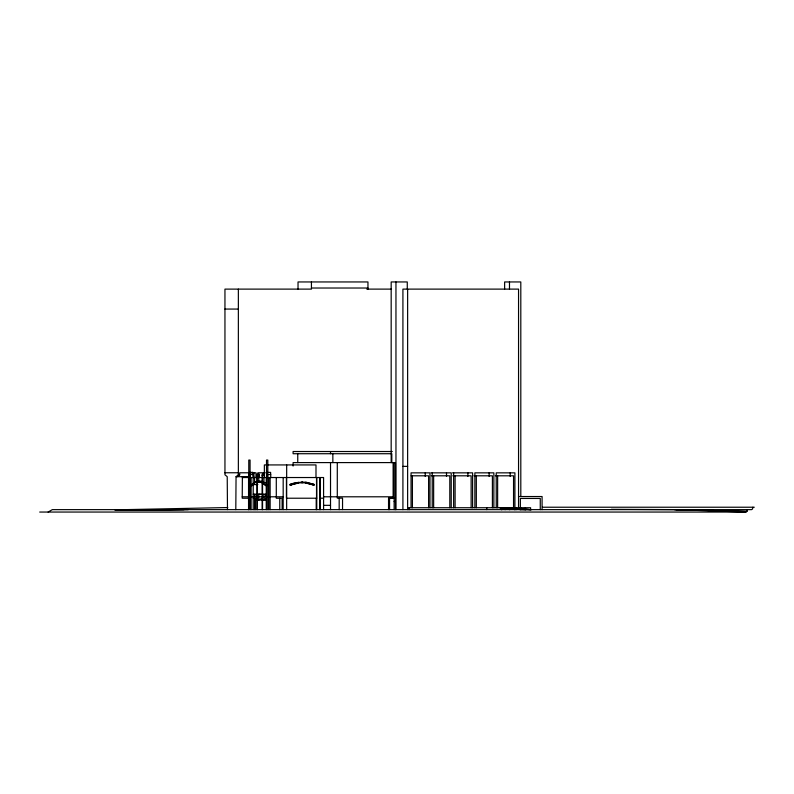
<?xml version="1.0" encoding="UTF-8"?>
<svg xmlns="http://www.w3.org/2000/svg" width="794" height="794" viewBox="0 0 794 794"><rect width="100%" height="100%" fill="white"/><g stroke="black" fill="none" stroke-linecap="round" stroke-linejoin="round"><path stroke-width="1.19" d="M235.798 509.639L236.056 476.688L238.359 474.802L239.669 474.802L239.669 472.787L255.986 472.787L255.986 477.531M242.388 476.688L242.22 498.225L249.415 498.225M752.901 507.227L752.543 508.994L751.521 509.639L342.542 509.639L342.542 498.146L337.291 498.146L337.291 462.594M747.323 509.639L746.946 511.425L745.903 512.051L39.7 512.051M266.318 477.531L266.318 484.648L266.923 485.7L265.871 485.7L260.988 482.107A69.505 22.034 -90 0 0 257.216 481.769L254.715 482.673L251.073 485.7L253.207 484.578L253.207 509.639M254.705 484.042L253.207 484.151L253.207 477.531M237.366 476.688L239.669 474.802M258.943 494.215L260.392 494.215M499.952 507.733L501.719 509.639L506.453 507.733L530.61 509.639L530.61 507.733L408.731 507.733L408.731 509.639M255.926 482.127L257.355 482.018L257.355 509.639M298.564 482.99L290.108 485.114L290.108 484.419L293.889 483.099L302.484 482.027M290.108 484.419L298.564 482.295M290.108 485.114L297.76 482.99L302.484 482.722M48.136 512.051L52.325 509.639L266.159 509.639M262.169 481.343A69.505 22.034 90 0 0 259.658 481.343L256.968 481.7L256.968 475.546L259.172 475.546L259.172 477.531M249.157 477.025L242.378 477.531L249.167 477.531L249.296 472.39L252.889 472.39L253.008 477.531M125.184 509.639L227.779 507.555M388.544 509.649L388.544 498.185L395.462 498.175M115.061 510.334L184.039 509.639M117.909 510.234L188.247 509.639M388.544 498.185L394.142 498.175M311.437 288.024L367.959 288.024M366.808 289.115L391.333 289.115M224.95 309.065L238.359 309.065M392.256 451.518L293.095 451.518L293.095 453.721L391.809 453.721L391.809 462.594M402.915 466.376L407.63 466.376M224.95 472.758L238.359 472.758M257.822 472.787L265.256 472.787M431.082 472.847L451.22 472.847L451.22 507.733M452.481 472.847L472.609 472.847L472.609 507.733M264.293 474.127L262.238 474.127L262.159 481.74L265.901 483.03M253.008 474.534L249.634 474.534L249.634 472.39M262.159 475.546L264.372 475.546M411.173 475.805L428.611 475.805L428.611 507.733M431.241 475.805L449.801 475.805L449.801 507.733M452.749 475.805L471.14 475.805L471.14 507.733M473.978 475.805L492.399 475.805L492.399 507.733M495.277 475.805L513.549 475.805L513.549 507.733M236.056 476.688L249.157 476.688M256.313 482.018L262 482.018M261.117 482.166L262.159 482.166L262.159 509.639M261.504 482.345L262.546 482.345L262.546 509.639M305.611 482.295L314.067 484.419L314.067 485.114L305.611 482.99M252.155 484.578L257.852 484.578M265.275 485.084L266.318 485.084L266.318 509.639M262.228 482.246L265.871 485.263L266.923 485.263M253.207 494.215L266.188 494.215L266.188 496.796L256.968 496.796M518.482 496.538L542.084 496.538L542.084 509.639M242.23 496.796L249.028 496.796M250.07 496.796L256.174 496.796L256.174 494.215M266.526 496.796L267.578 496.796M267.816 496.796L283.18 496.796M323.585 496.796L393.129 496.796M253.207 498.205L255.39 498.205L255.39 509.639M316.756 498.225L286.426 498.225L286.426 477.531M319.863 498.195L323.585 498.195M266.298 500.041L255.39 500.041A10.004 3.176 90 0 1 257.891 499.396M394.142 501.48L395.462 501.48M323.585 505.331L330.522 505.331M542.51 507.227L754.3 507.227M281.84 509.639L266.526 509.639L266.526 460.063L267.816 460.063L267.816 509.639M342.323 509.639L282.128 509.639L282.128 498.255L276.292 498.255L276.292 477.531M611.291 509.321L681.46 509.639M675.863 509.639L746.946 511.425L677.262 509.639M674.463 509.639L745.903 512.051M301.69 482.027L306.405 482.295L314.067 484.419M301.69 482.722L306.405 482.99L314.067 485.114M262.546 482.345L260.988 481.68A69.505 22.034 90 0 0 257.216 481.343L252.264 484.042L251.073 485.263L252.115 485.7M525.658 509.639L501.719 507.733L501.719 509.639M227.481 509.639L227.223 476.688L224.95 474.802L224.95 289.115L311.437 289.115L311.437 281.949M540.267 509.639L540.267 498.453L520.368 498.453L520.368 507.396M525.4 507.733L525.4 509.639M520.804 496.538L520.804 281.949L504.627 281.949L504.627 289.115M520.685 507.733L520.685 509.639M518.551 507.257L518.551 289.115L402.915 289.115L402.915 509.639M516.169 507.733L516.169 509.639M514.909 507.733L514.909 472.847L496.22 472.847L496.27 507.733M510.195 472.847L510.195 476.46M509.48 281.949L509.48 289.115M497.63 475.805L497.63 507.733M493.858 507.733L493.858 472.847L474.872 472.847L474.872 507.733M489.144 472.847L489.144 476.46M486.791 507.733L486.791 509.639M476.331 475.805L476.331 507.733M467.894 472.847L467.894 476.46M455.101 475.805L455.101 507.733M453.632 472.847L453.632 507.733M446.506 472.847L446.506 476.46M433.643 475.805L433.643 507.733M432.234 472.847L432.234 507.733M429.971 507.733L429.971 472.847L411.054 472.847L411.054 507.733M425.256 472.847L425.256 476.46M412.414 475.805L412.414 507.733M409.386 507.733L409.386 509.639M407.63 289.115L407.63 509.639M407.272 289.115L407.272 281.949L391.174 281.949L391.174 462.594M395.958 281.949L395.958 509.639M395.462 509.639L395.462 462.594L293.095 462.594L293.095 466.048M394.142 462.594L394.142 509.639M393.129 462.594L393.129 498.175M389.556 498.175L389.556 509.649M367.959 289.115L367.959 281.949L298.028 281.949L298.028 289.115M339.177 498.146L339.177 509.639M332.845 453.721L332.845 462.594M330.522 451.518L330.522 453.721M330.522 462.594L330.522 509.639M323.585 509.639L323.585 477.531L249.763 477.531L249.763 474.534M320.101 477.531L320.101 509.639M319.863 477.531L319.863 509.639M316.756 477.531L316.756 509.639M316.528 477.531L316.528 498.225M316.211 498.225L316.211 509.639M315.992 477.531L315.992 464.927L264.362 464.927L264.372 477.531M313.273 484.419L313.273 485.114M297.75 453.721L297.75 462.594M290.902 484.419L290.902 485.114M286.674 464.927L286.654 509.639M283.18 477.531L283.18 509.639M279.766 498.255L279.766 509.639M270.754 477.531L270.754 474.534L267.38 474.534L267.38 472.39M270.635 474.534L270.635 472.39L267.042 472.39L266.913 477.531M270.139 477.531L270.139 509.639M268.858 477.531L268.858 509.639M267.509 474.534L267.509 477.531M265.93 494.215L265.93 496.796M264.065 474.127L264.065 475.546M263.945 477.531L263.945 481.918M263.945 494.215L263.945 500.041A10.004 3.176 -90 0 1 266.437 499.396M262.467 474.127L262.546 481.918M259.092 475.546L259.092 474.127L257.048 474.127L257.048 475.546M258.864 474.127L258.864 475.546M258.784 475.546L258.745 481.591M258.745 494.215L258.745 500.041A25.299 8.019 90 0 1 262.764 499.396M257.355 481.591L257.276 474.127M256.968 482.127L256.968 509.639M254.596 477.531L254.596 483.05M254.596 494.215L254.596 509.639M252.542 472.39L252.542 474.534M251.112 477.531L251.112 509.639M250.07 509.639L250.07 460.063L248.78 460.063L248.78 509.639M248.552 477.531L248.552 509.639M238.359 289.115L238.359 474.802M253.683 476.688L253.673 477.531L253.673 472.787L253.683 476.688M509.162 508.289L505.053 509.639L504.875 507.991L508.577 507.981L531.345 509.639L519.901 509.639L519.782 508.964L514.373 509.639L514.214 508.626L509.341 509.639L509.162 508.289"/></g></svg>
